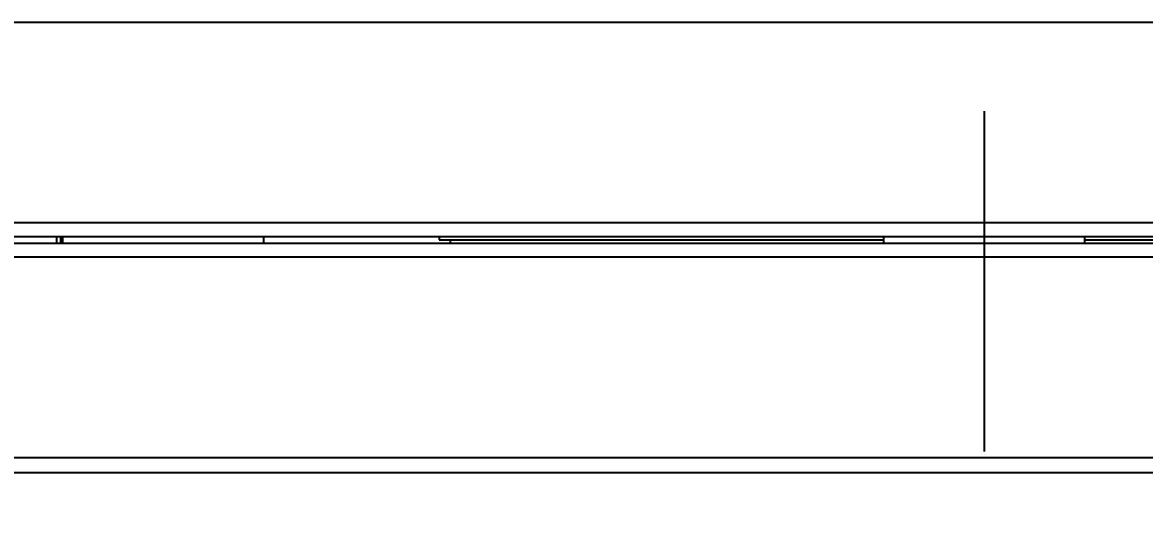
# Model space of a CAD drawing. Header units: millimetres. Extents: x 6110 to 6704, y -2661 to -1821.
# Drawn here: x 6320.815 to 6324.998, y -2065.216 to -2063.343 of the extents above; entities that cross this region are included whole.
import ezdxf

# ---------------------------------------------------------------- set-up
doc = ezdxf.new("R2010")
doc.units = ezdxf.units.MM
doc.header["$LTSCALE"] = 0.1
doc.linetypes.add('CENTERX2', pattern=[101.6, 63.5, -12.7, 12.7, -12.7])
doc.linetypes.add('HIDDEN2', pattern=[4.7625, 3.175, -1.5875])
doc.layers.add('1', color=4, linetype='HIDDEN2', lineweight=13)
doc.layers.add('DIM', color=3, linetype='Continuous', lineweight=9)
doc.layers.add('CENTER', color=1, linetype='CENTERX2')
doc.styles.get("Standard").update_dxf_attribs({"font": 'arial.ttf'})
doc.dimstyles.new('ISO-25', dxfattribs={"dimtxt": 2.5, "dimasz": 2.5, "dimexe": 1.25, "dimexo": 0.625, "dimtad": 1, "dimlfac": 5, "dimtxsty": 'Standard', "dimcen": 2.5, "dimadec": 0, "dimazin": 0, "dimtfac": 1, "dimtmove": 0, "dimatfit": 3, "dimfxl": 0, "dimarcsym": 0})

# ---------------------------------------------------------------- blocks, each defined once
blk = doc.blocks.new('*D85')
at = {"layer": 'Defpoints', "color": 0}
for p in [(6324.4599, -2027.3782), (6392.6916, -2027.3782), (6311.704, -2532.5418)]:
    blk.add_point(p, dxfattribs=at)
at = {"layer": 'DIM', "color": 0, "lineweight": -2}
for p, q in [((6325.0849, -2027.3782), (6393.9416, -2027.3782)), ((6392.6916, -2527.5418), (6392.6916, -2032.3782)), ((6312.329, -2532.5418), (6393.9416, -2532.5418))]:
    blk.add_line(p, q, dxfattribs=at)
at = {"layer": 'DIM', "color": 0}
for points in [[(6391.8583, -2032.3782), (6393.5249, -2032.3782), (6392.6916, -2027.3782)], [(6391.8583, -2527.5418), (6393.5249, -2527.5418), (6392.6916, -2532.5418)]]:
    blk.add_solid(points, dxfattribs=at)
at = {"layer": 'DIM', "color": 0, "insert": (6389.0618, -2279.96), "char_height": 5, "attachment_point": 5, "rotation": 90}
blk.add_mtext('2020,7', dxfattribs=at)

msp = doc.modelspace()

# ---------------------------------------------------------------- hatches: boundary and pattern name
at = {"layer": 'DIM'}
h = msp.add_hatch(dxfattribs=at)
h.set_pattern_fill('ANSI31', color=2)
edge = h.paths.add_edge_path()
edge.add_line((6619.6172, -2595.9805), (6619.6172, -1962.2056))
edge.add_line((6634.6172, -1966.1101), (6619.6172, -1966.1101))
edge.add_line((6634.6172, -2610.9805), (6634.6172, -1966.1101))
edge.add_line((6634.6172, -2610.9805), (6184.4567, -2610.9805))
edge.add_line((6619.6172, -2595.9805), (6184.4567, -2595.9805))
edge.add_line((6184.4567, -2610.9805), (6184.4567, -2595.9805))

# ---------------------------------------------------------------- linework, layer by layer
at = {"layer": '1', "color": 7, "linetype": 'Continuous', "lineweight": -3}
for p, q in [((6351.8421, -2063.3432), (6296.9577, -2063.3432)), ((6296.2749, -2064.0902), (6352.5249, -2064.0902)), ((6296.2749, -2064.1422), (6352.5249, -2064.1422)), ((6320.9418, -2064.1422), (6320.9418, -2064.1672)), ((6320.9562, -2064.1422), (6320.9562, -2064.1672)), ((6320.964, -2064.1422), (6320.964, -2064.1672)), ((6321.714, -2064.1672), (6321.714, -2064.1422)), ((6322.3678, -2064.1422), (6322.3678, -2064.1547)), ((6324.0249, -2064.1422), (6324.0249, -2064.1672)), ((6324.7749, -2064.1672), (6324.7749, -2064.1422)), ((6296.2749, -2064.1672), (6352.5249, -2064.1672)), ((6322.3678, -2064.1547), (6324.025, -2064.1547)), ((6322.4105, -2064.1672), (6322.4105, -2064.1547)), ((6324.7749, -2064.1547), (6326.454, -2064.1547)), ((6352.5249, -2064.2192), (6296.2749, -2064.2192)), ((6296.9577, -2064.9661), (6351.8421, -2064.9661)), ((6351.207, -2065.0233), (6297.5928, -2065.0233))]:
    msp.add_line(p, q, dxfattribs=at)
at = {"layer": 'CENTER'}
msp.add_line((6324.3999, -2025.5742), (6324.3999, -2161.0407), dxfattribs=at)

# ---------------------------------------------------------------- dimensions: what is measured, and where the dimension line sits
at = {"layer": 'DIM'}
dim = msp.add_linear_dim(base=(6392.6916, -2027.3782), p1=(6311.704, -2532.5418), p2=(6324.4599, -2027.3782), angle=90, dimstyle='ISO-25', override={"dimtxt": 5, "dimasz": 5, "dimdec": 1, "dimlfac": 4, "dimadec": 1, "dimtdec": 1, "dimfxl": 1.25, "dimtfill": 1}, dxfattribs=at)
dim.commit()
dim.dimension.update_dxf_attribs({"geometry": '*D85', "text_midpoint": (6389.0618, -2279.96)})

doc.saveas('drawing.dxf')
